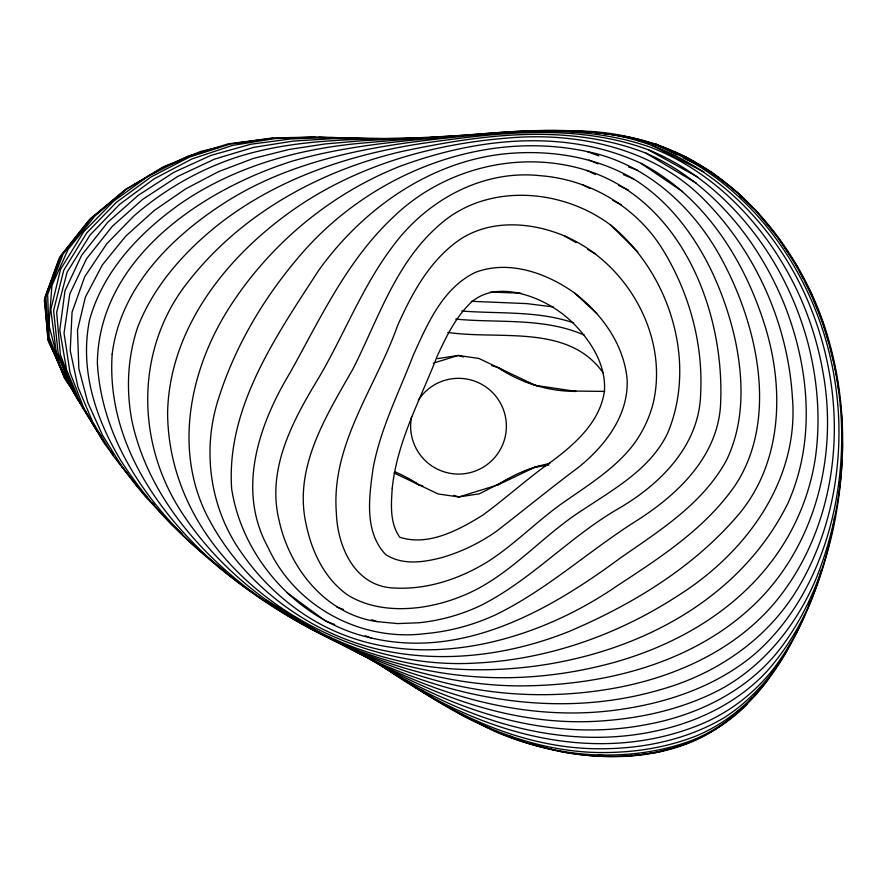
<?xml version="1.0" encoding="UTF-8"?>
<svg xmlns="http://www.w3.org/2000/svg" width="887" height="887" viewBox="0 0 887 887"><rect width="100%" height="100%" fill="white"/><g stroke="black" fill="none" stroke-linecap="round" stroke-linejoin="round"><path stroke-width="1.33" d="M833.325 525.326L833.747 522.643M834.157 519.97L834.578 517.298M829.999 540.083C819.632 588.347 799.353 635.258 766.102 672.235C736.509 703.513 696.472 722.517 654.695 731.265C556.848 751.943 457.049 717.528 376.52 662.5M830.62 537.4L833.126 526.656M821.229 570.23C811.705 604.978 796.149 638.063 774.794 667.124A180.793 180.793 0 0 1 696.572 726.032C587.571 768.275 468.824 729.535 378.527 663.21M808.279 605.233L809.631 601.397M58.819 259.913L44.35 299.961L48.353 341.185L63.609 373.815M789.164 646.301L790.317 643.785M804.542 615.445C787.833 655.87 761.822 693.279 724.712 717.361C685.729 740.634 639.993 749.448 595 748.739C519.804 747.364 450.019 713.492 390.114 670.228M771.346 674.408L773.442 670.894M775.537 667.379L776.923 665.039M788.587 647.565C768.009 686.593 735.844 719.934 694.488 736.642C662.367 748.828 628.04 753.429 593.791 752.42C525.614 749.825 461.972 720.266 407.089 681.338L404.882 679.752M87.137 222.936L59.484 257.529L44.627 298.198L47.887 339.466L65.882 380.246L72.257 389.249M747.541 703.402L745.856 705.509C675.195 775.56 559.542 765.581 477.45 722.45M750.069 700.242L751.755 698.136M754.294 694.976L756.822 691.816M758.507 689.709L761.035 686.549M769.262 677.923C749.981 705.054 724.058 726.963 693.268 739.88C661.192 752.065 626.843 756.289 592.682 754.748A292.544 292.544 0 0 1 494.525 731.298L464.378 716.607L435.45 699.422M738.549 710.576C691.805 757.498 619.237 763.541 557.291 750.857M740.623 708.78L743.727 706.085M123.736 191.348L89.354 219.643L60.926 255.589L45.869 295.726L48.197 338.069L64.33 377.674L74.929 393.495M394.105 472.993L438.178 493.97L458.812 496.953L479.357 493.815L507.652 479.379M453.667 495.389L458.812 496.953L498.106 484.834L535.205 467.116L539.229 466.196M524.96 471.108L535.205 467.116L548.798 465.076M180.704 160.48L165.337 166.301L125.533 189.408L91.294 218.058L63.01 254.214L47.654 294.562L49.162 337.082L64.396 377.23L76.892 396.744M433.333 363.138L458.224 355.454L478.858 358.448L535.338 385.335L539.363 386.244M670.661 748.318L657.655 752.243L649.639 753.185M673.255 747.53L682.358 744.792M684.964 744.005L688.855 742.829M218.047 147.464L201.027 151.322L162.909 167.044L126.298 189.319L94.776 216.14L68.088 249.413L51.934 285.437L48.907 325.23L59.241 364.557L77.524 399.472L83.877 408.175M236.385 143.306L247.085 141.709M437.668 358.603L458.224 355.454L463.369 357.017M628.273 755.702L632.287 755.236M634.948 754.915L638.962 754.449M642.964 753.972L646.967 753.495M249.824 141.51L253.915 141.21M475.343 134.624L465.73 135.245M479.479 134.336L486.364 133.87M491.886 133.493L497.396 133.117M504.293 132.64L512.542 132.152M462.981 135.423L361.852 140.767L325.318 143.927L289.151 149.459L253.327 158.44L218.457 171.679L185.849 188.776L154.316 210.419L125.677 236.197L102.371 264.903L85.352 297.212L77.491 330.252L78.854 368.693L87.857 402.654L102.582 435.329L122.107 466.85L145.135 496.321L170.703 523.397L181.857 533.464M437.624 137.297C369.458 139.958 299.618 136.365 233.946 158.141A301.225 301.225 0 0 0 133.771 216.084L106.717 243.814L84.72 276.744L72.047 312.202L70.239 350.587L77.978 387.142L92.625 421.89L112.982 455.497L137.685 487.285L146.943 497.086M442.99 137.053L451.028 136.687M522.133 131.742L533.098 131.276M542.689 130.866L557.579 130.844M420.516 138.416L333.9 138.605L293.641 141.033L253.76 147.342L214.499 159.15L177.866 176.347L142.752 199.309L112.372 226.24L86.538 258.76L69.796 293.93L64.041 333.068L69.995 372.529L84.065 408.763L104.721 443.932L112.982 454.698M315.085 137.053L272.509 137.928L230.254 144.038L189.341 157.165L151.167 176.857L116.541 202.192L86.693 232.971L63.742 270.269L53.597 310.572L58.121 352.971L73.931 392.73L81.083 404.173M273.185 138.261L228.037 143.882L186.902 156.611L148.506 176.025L113.636 201.183L83.589 231.895L60.571 269.282L50.814 309.696L56.203 352.061L72.967 391.533L81.094 403.984M604.701 391.411L570.518 391.001M571.173 131.664L580.73 131.675M571.051 131.032C649.539 129.458 722.495 166.534 770.404 228.092C812.913 281.456 837.018 348.269 841.098 416.191A356.452 356.452 0 0 1 835.521 503.095C824.622 559.797 799.01 615.179 755.07 653.752C718.148 685.074 671.193 701.661 623.849 708.924C527.177 724.247 429.663 694.499 346.429 646.235M391.71 138.827L331.627 137.552L290.969 138.915L250.666 144.271L210.951 155.402L173.852 172.333L138.317 195.284L107.66 222.371L81.648 255.245L64.995 290.781L59.762 330.241L66.592 369.868L81.593 406.013L103.169 441.039M490.367 292.056L520.769 293.176M597.971 755.303L603.504 755.48M471.407 301.314L526.789 303.609L553.311 306.924M370.833 138.793L317.025 136.975L274.637 138.594L232.594 145.379L191.969 158.95L154.083 178.875L119.701 204.298L90.042 235.044L67.135 272.132L56.646 312.268L60.36 354.612L75.229 394.56L96.583 430.35L100.752 435.661M319.109 137.241L333.878 137.951M461.695 311.027C499.015 313.965 537.777 310.539 573.667 322.901M455.707 319.087C498.638 323.278 544.086 317.269 584.478 335.231M447.758 332.403C499.536 340.12 568.844 323.378 603.393 373.261M587.582 132.318L590.332 132.573M595.809 133.094L599.922 133.482M604.036 133.859L609.524 134.38M612.263 134.636C709.689 145.313 785.627 224.644 819.666 312.634C851.819 397.808 849.923 494.935 815.874 579.222C796.548 624.891 764.073 665.771 720.033 689.62C683.988 708.414 643.84 717.827 603.47 720.809C514.626 727.75 428.443 695.098 353.669 649.583M376.931 621.599L397.454 623.583L418.808 622.774A189.386 189.386 0 0 0 480.554 605.577C531.191 580.131 569.62 536.724 618.605 508.539C660.693 484.047 699.621 445.141 700.652 393.385C703.203 343.635 689.343 293.475 663.609 250.988C637.664 207.702 590.509 179.462 540.338 175.704C482.218 169.306 426.192 200.606 392.475 246.73C361.996 287.055 344.123 334.831 318.566 378.117C293.02 420.172 266.765 468.458 278.851 519.338C289.007 568.09 325.551 614.137 376.931 621.599L371.753 619.725M371.609 638.075C463.38 659.318 549.386 610.522 620.501 557.879C659.972 530.448 703.114 503.494 726.619 459.976C744.381 423.044 743.628 380.434 735.456 341.107A324.265 324.265 0 0 0 711.585 271.023C693.933 234.445 668.465 200.684 633.628 178.986C598.869 158.562 557.934 151.001 517.975 152.874C436.958 156.312 364.823 205.928 318.644 270.435C276.478 335.541 225.908 407.743 231.673 489.003C242.861 560.573 300.66 622.674 371.609 638.075L365.256 635.735M587.072 151.544C479.8 128.626 365.943 175.792 297.001 259.093C262.12 300.438 234.257 348.136 218.124 399.904C201.682 451.76 210.33 510.025 242.473 554.109A231.574 231.574 0 0 0 299.751 611.398C396.578 679.154 525.547 648.763 616.576 586.196C659.884 557.845 704.932 528.84 734.979 485.644C763.862 442.247 764.051 386.799 752.121 337.714A328.445 328.445 0 0 0 724.269 264.06C696.561 209.842 648.131 163.873 587.072 151.544L598.747 155.868M648.441 142.896L656.568 144.248M637.764 140.423L641.689 141.332M586.806 170.437C519.538 149.127 442.935 168.463 392.686 217.692C347.072 260.545 320.462 318.145 290.492 372.008C258.86 424.274 236.208 489.89 268.184 547.667C295.293 606.752 360.865 641.778 425.05 633.651A212.692 212.692 0 0 0 495.401 614.891C547.102 589.855 589.511 550.14 637.986 519.837C678.145 494.037 716.751 456.96 720.455 406.523C725.777 313.532 682.546 200.961 586.806 170.437L595.377 174.473M531.391 743.794L555.994 750.513M298.586 621.421C364.901 659.95 438.389 688.911 515.547 693.856A410.182 410.182 0 0 0 604.823 689.787C672.49 679.364 740.124 649.572 782.057 593.536C823.812 537.899 839.59 465.997 832.793 397.409A328.101 328.101 0 0 0 812.048 311.215C775.937 217.393 691.317 137.64 587.382 131.952C532.045 127.639 476.74 134.414 421.669 139.303C377.906 143.417 334.055 148.972 291.734 161.29C201.926 189.995 98.878 258.339 97.359 362.883C103.158 465.076 181.048 545.272 261.987 599.058L264.248 600.466M491.675 365.621L498.106 367.573A139.181 139.181 0 0 0 575.996 391.411L535.338 385.335L525.082 381.355M394.626 471.729A139.181 139.181 0 0 1 418.919 484.834L422.777 486.009M648.153 149.703C576.406 123.16 498.283 132.529 424.363 143.106C349.988 154.072 276.09 178.697 216.661 225.985C183.077 253.083 153.551 286.501 137.718 327.137C127.54 357.295 126.032 389.548 131.897 420.748C148.007 495.877 201.604 556.803 263.195 599.812A460.719 460.719 0 0 0 345.132 645.148C398.363 667.767 456.284 679.187 514.15 677.579A418.553 418.553 0 0 0 600.521 665.926C674.94 648.175 746.832 606.653 786.403 539.329A227.294 227.294 0 0 0 815.308 458.313C820.752 420.25 817.747 381.388 808.257 344.211A321.282 321.282 0 0 0 774.817 263.694C745.424 214.111 702.138 171.49 648.153 149.703L697.991 177.267M646.013 153.185C567.569 122.561 480.754 134.569 400.647 151.744C319.619 170.858 242.561 213.379 190.273 279.117C135.7 345.187 134.968 439.287 180.394 510.369C219.444 571.405 279.749 616.853 346.274 644.339A358.581 358.581 0 0 0 431.825 666.957C565.817 682.979 724.114 631.034 787.578 503.96C816.472 440.229 809.21 365.943 783.565 302.434C757.132 238.791 710.232 181.103 646.013 153.185L696.206 183.088M564.398 235.898C531.513 222.138 491.42 219.089 460.397 239.191C430.04 259.78 412.045 293.098 397.487 325.817C375.722 387.508 330.984 444.187 336.35 512.708C337.426 546.946 355.088 586.828 394.305 588.014C427.933 589.91 461.14 578.413 489.347 560.673C517.254 542.367 540.327 517.775 568.09 499.248C590.853 483.448 614.702 468.181 632.165 446.25A117.827 117.827 0 0 0 653.42 402.166C668.576 335.064 626.621 262.463 564.398 235.898L575.951 242.583M336.86 607.063L343.324 609.402M334.732 624.503L325.828 621.222L287.177 592.815M628.573 166.911L637.653 170.271M508.805 735.6L512.531 737.086M519.959 740.046L523.674 741.532M640.902 163.286C564.93 128.005 475.676 138.062 399.239 166.59C330.762 193.876 271.522 243.005 231.241 304.651C191.415 365.167 173.165 445.762 205.95 513.44C238.248 578.224 299.241 627.541 368.848 646.933C435.262 664.917 506.654 656.713 569.931 631.101C632.797 604.247 693.412 567.447 738.172 515.014C783.365 461.794 784.563 385.657 763.751 322.036C742.874 257.341 702.692 195.173 640.902 163.286L682.602 191.581M657.422 144.98L684.498 156.312M588.99 160.081L597.916 163.862M623.428 174.661L633.628 178.986M618.627 185.45L628.428 190.062M655.36 144.016L677.291 154.826M683.378 157.831L706.529 169.229M465.52 716.408L467.904 717.616M652.089 145.379L704.012 171.967M582.659 184.74L589.899 188.499M612.817 200.373L621.266 204.753M328.8 637.287C427.39 694.477 547.467 722.362 659.085 690.042C715.144 674.752 766.202 640.159 796.77 590.188C827.438 540.061 840.444 480.621 838.825 422.201A337.515 337.515 0 0 0 824.234 334.676C798.278 251.088 737.729 174.695 653.841 144.37C606.043 128.948 555.273 128.881 505.657 132.03C455.619 136.033 405.481 138.915 355.499 143.749C293.442 150.047 231.829 168.131 180.139 203.877C139.558 232.682 103.069 270.99 89.543 320.052C79.464 369.868 95.619 418.742 121.231 461.207C144.47 497.163 173.231 529.539 206.604 556.382M350.188 647.898L352.616 649.24M355.044 650.57L370.788 659.274M293.785 618.727L296.18 620.08M498.106 367.573L507.708 373.061M409.317 479.346L418.919 484.834M587.516 249.28L595.609 253.959M685.729 156.822L712.35 172.699L725.233 182.833M265.734 599.745L319.12 632.121M712.228 173.863L714.512 175.26M460.885 713.713L464.322 715.809M364.158 655.171C446.239 708.924 545.915 743.428 644.661 724.912C695.486 715.986 744.758 692.414 777.722 651.801C803.744 619.093 820.475 580.109 830.675 539.795A415.67 415.67 0 0 0 842.107 459.555M266.499 601.874L275.524 607.528M277.775 608.937L281.168 611.054M283.419 612.473L285.669 613.882M610.833 225.198C561.36 187.811 485.045 182.456 437.723 226.44C395.236 264.126 377.929 319.741 352.982 368.925C326.094 416.214 293.087 467.771 306.237 524.816C311.869 551.792 324.476 578.424 347.382 594.822C369.314 608.515 396.068 610.622 421.17 607.229A177.467 177.467 0 0 0 476.541 589.389C516.334 568.489 545.738 533.231 583.535 509.393C615.024 488.504 650.581 468.624 667.656 433.166C697.515 361.896 669.618 273.229 610.833 225.198L637.842 251.952M371.997 659.529L375.389 661.757M574.388 292.865C546.381 272.952 508.861 259.614 475.199 272.431C442.569 288.364 427.456 323.888 413.287 355.166C399.017 392.431 380.479 428.565 373.128 468.092C369.147 496.687 363.958 531.346 385.479 554.408C402.41 565.562 423.664 562.369 442.158 557.491C461.573 551.825 479.9 542.866 496.465 531.302C523.884 510.025 550.749 488.038 578.568 467.261C605.056 445.917 628.695 415.338 627.142 379.614C624.027 344.5 601.763 313.798 574.388 292.865L596.729 313.421M422.012 690.286L424.252 691.805M426.492 693.335L432.091 697.138M384.526 666.381L386.765 667.922M727.373 184.529L737.042 192.124L752.719 207.758M208.733 558.134L224.71 571.228M756.644 211.66L776.103 235.077M739.802 195.816L741.709 197.801M152.497 502.962L154.349 504.925M777.844 237.228L796.714 265.679L803.644 278.995M110.842 450.674L112.538 452.813M117.106 460.076L127.85 474.068M67.124 381.355L71.193 386.876M82.513 406.468L88.223 415.615M89.654 417.91L92.514 422.489M93.944 424.773L95.375 427.068M804.908 281.412L811.206 293.519L817.825 309.951M49.672 343.103L55.737 355.443M819.355 313.743L822.925 322.591L829.123 343.457M829.899 346.063L833.713 361.918M834.257 364.59L835.332 369.934M835.864 372.595L836.408 375.268M836.94 377.94L839.091 392.775M839.545 396.844L839.856 399.56M840.466 404.993L841.076 410.426M45.159 303.387L45.625 307.49M46.246 312.967L46.556 315.705M841.541 414.495L841.83 424.053M842.195 436.349L842.484 445.917A415.67 415.67 0 0 1 842.384 451.372M498.106 484.834A139.181 139.181 0 0 1 549.896 463.469M418.32 400.203A47.876 47.876 0 0 1 498.095 399.283A47.876 47.876 0 0 1 467.937 473.137A47.876 47.876 0 0 1 411.612 416.635M112.161 354.246C105.265 457.581 180.527 544.718 261.343 599.146C337.315 649.96 426.203 685.13 518.518 685.895C606.708 685.928 700.941 661.835 763.064 595.654C817.581 536.923 836.984 452.082 823.313 374.17A322.846 322.846 0 0 0 796.349 288.874C766.246 226.595 715.609 172.2 650.171 147.131C586.085 124.59 516.944 130.544 450.696 137.629C374.103 145.479 295.604 158.995 229.023 200.041C173.508 234.678 120.477 286.191 112.161 354.246M792.435 397.941C799.276 481.22 745.069 553.732 677.369 596.053C617.352 635.048 547.445 659.64 475.742 663.066C333.135 671.891 168.608 566.205 167.588 412.666C169.495 326.848 228.391 254.292 296.391 207.625C358.248 165.27 432.379 144.115 506.577 138.15C578.912 131.409 657.256 148.828 708.148 203.822C757.753 256.01 788.099 326.094 792.435 397.941M392.242 488.216C391.134 504.747 389.67 522.986 399.749 537.234C428.465 546.558 458.779 529.949 482.75 515.181C506.699 497.618 528.641 477.483 553.033 460.486C576.173 443.001 600.377 421.148 604.457 390.801C606.065 364.89 591.086 341.34 573.567 323.544A117.084 117.084 0 0 0 542.545 301.58C520.381 290.925 490.5 284.627 470.498 302.988C455.275 317.779 445.961 337.226 437.169 356.23C420.46 399.516 397.077 441.382 392.242 488.216"/></g></svg>
